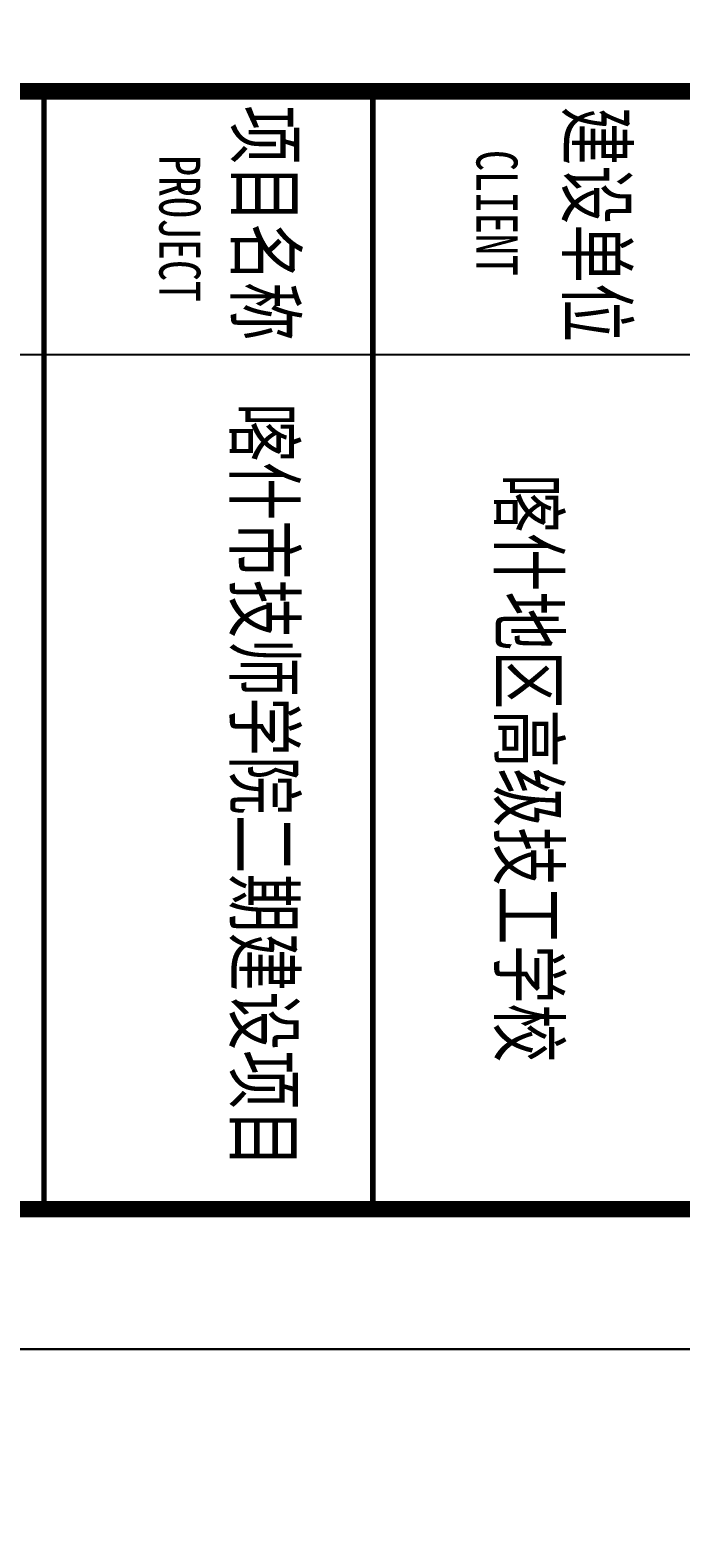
# Model space of a CAD drawing. Extents: x 552102 to 973302, y -80747 to 40012826.
# Drawn here: x 739438 to 744091, y 113997 to 124663 of the extents above; entities that cross this region are included whole.
import ezdxf

# ---------------------------------------------------------------- set-up
doc = ezdxf.new("R2010")
doc.units = 0
doc.header["$LTSCALE"] = 1000
doc.header["$MEASUREMENT"] = 0
doc.layers.add('PUB_TITLE', color=7, linetype='Continuous')
doc.layers.add('TK', color=126, linetype='Continuous')
doc.styles.add('-宋体', font='', dxfattribs={"width": 0.8})
doc.styles.get('-宋体').set_extended_font_data('SimSun')

# ---------------------------------------------------------------- blocks, each defined once
blk = doc.blocks.new('电气图框')
at = {"layer": 'TK'}
for p, q in [((375932, 251356), (375932, 298415)), ((377815, 256651), (377815, 264298)), ((375932, 259592), (375932, 261945))]:
    blk.add_line(p, q, dxfattribs=at)
at = {"layer": 'TK', "const_width": 118}
blk.add_lwpolyline([(375932, 308756), (383932, 308756), (383932, 251356), (375932, 251356)], close=True, dxfattribs=at)
at = {"layer": 'TK', "const_width": 40}
for points in [[(375932, 261945), (383932, 261945)], [(375932, 259592), (383932, 259592)]]:
    blk.add_lwpolyline(points, dxfattribs=at)
at = {"layer": 'TK', "style": '-宋体', "width": 0.75}
for s, height, p in [('建设单位', 411.8, (376041, 263342)), ('CLIENT', 294.1, (376352, 262686)), ('项目名称', 411.8, (376033, 260971)), ('PROJECT', 294.1, (376389, 260417))]:
    blk.add_text(s, height=height, dxfattribs=at).set_placement(p)
at = {"layer": 'TK', "color": 1, "style": '-宋体', "width": 0.75}
for s, height, p in [('喀什地区高级技工学校', 411.8, (378669, 262855)), ('喀什市技师学院二期建设项目', 411.76, (378161, 260963))]:
    blk.add_text(s, height=height, dxfattribs=at).set_placement(p)

msp = doc.modelspace()

# ---------------------------------------------------------------- linework, layer by layer
at = {"layer": 'PUB_TITLE', "color": 1}
msp.add_lwpolyline([(730302, 115222), (789702, 115222), (789702, 199322), (730302, 199322)], close=True, dxfattribs=at)
at = {"layer": 'PUB_TITLE', "color": 1, "const_width": 100}
msp.add_lwpolyline([(731302, 116222), (788702, 116222), (788702, 196822), (731302, 196822)], close=True, dxfattribs=at)
at = {"layer": 'PUB_TITLE', "color": 4}
msp.add_lwpolyline([(730302, 31122), (789702, 31122), (789702, 115222), (730302, 115222)], close=True, dxfattribs=at)

# ---------------------------------------------------------------- block references
at = {"rotation": 270}
msp.add_blockref('电气图框', (479947, 500155), dxfattribs=at)

doc.saveas('drawing.dxf')
